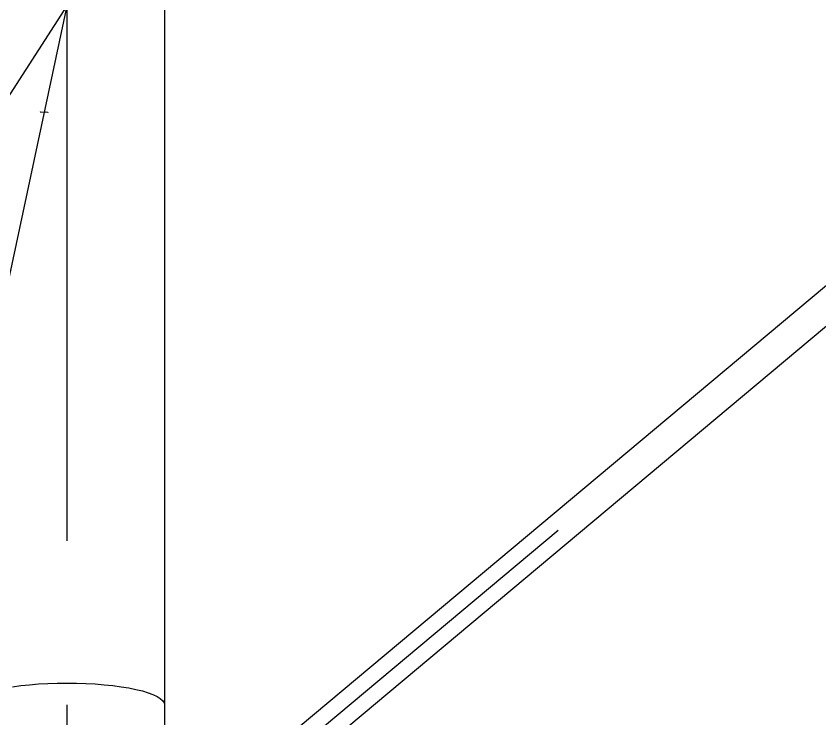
# Model space of a CAD drawing. Header units: millimetres. Extents: x 150209.93 to 150215.05, y 136675.65 to 136679.93.
# Drawn here: x 150213.6065 to 150213.732, y 136679.1597 to 136679.2694 of the extents above; entities that cross this region are included whole.
import ezdxf

# ---------------------------------------------------------------- set-up
doc = ezdxf.new("R2010")
doc.units = ezdxf.units.MM
doc.header["$LTSCALE"] = 0.25
doc.linetypes.add('CENTER', pattern=[50.8, 31.75, -6.35, 6.35, -6.35])
doc.linetypes.add('XKITLINE00', pattern=[0])

# ---------------------------------------------------------------- blocks, each defined once
blk = doc.blocks.new('çatıı')
at = {"color": 8, "linetype": 'CENTER'}
for p, q in [((23430, 19282.77), (23430, 17654.86)), ((23430, 17470.27), (25173.61, 18930.27)), ((23430, 18200.27), (22900, 17380.27)), ((23430, 18200.27), (23342.5, 17790.27)), ((23415.23, 18117.18), (23409.34, 18117.42)), ((23430, 17654.86), (23430, 16010.75))]:
    blk.add_line(p, q, dxfattribs=at)
at = {"color": 8, "linetype": 'XKITLINE00'}
for p, q in [((23506.2, 17549.97), (25130.68, 18910.22)), ((23506.2, 17518.19), (25161.51, 18904.26)), ((23506.2, 18857.43), (23506.2, 17654.86)), ((23387.66, 17669.02), (23394.07, 17669.87)), ((23394.07, 17669.87), (23400.83, 17670.59)), ((23400.83, 17670.59), (23407.88, 17671.15)), ((23407.88, 17671.15), (23415.13, 17671.56)), ((23415.13, 17671.56), (23422.53, 17671.8)), ((23422.53, 17671.8), (23430, 17671.88)), ((23430, 17671.88), (23437.46, 17671.8)), ((23437.46, 17671.8), (23444.86, 17671.56)), ((23444.86, 17671.56), (23452.12, 17671.15)), ((23452.12, 17671.15), (23459.16, 17670.59)), ((23459.16, 17670.59), (23465.92, 17669.87)), ((23465.92, 17669.87), (23472.33, 17669.02)), ((23472.33, 17669.02), (23478.34, 17668.02)), ((23478.34, 17668.02), (23483.88, 17666.9)), ((23483.88, 17666.9), (23488.9, 17665.66)), ((23488.9, 17665.66), (23493.35, 17664.32)), ((23493.35, 17664.32), (23497.2, 17662.89)), ((23497.2, 17662.89), (23500.39, 17661.38)), ((23500.39, 17661.38), (23502.91, 17659.8)), ((23502.91, 17659.8), (23504.73, 17658.18)), ((23504.73, 17658.18), (23505.83, 17656.53)), ((23504.73, 17658.18), (23505.83, 17656.53)), ((23505.83, 17656.53), (23506.2, 17654.86)), ((23505.83, 17656.53), (23506.2, 17654.86)), ((23506.2, 17654.86), (23506.2, 17544.98))]:
    blk.add_line(p, q, dxfattribs=at)
for centre in [(23409.34, 18117.42), (23415.23, 18117.18), (23430, 17654.86), (23430, 17654.86)]:
    blk.add_circle(centre, 0.05, dxfattribs=at)

msp = doc.modelspace()

# ---------------------------------------------------------------- block references
at = {"xscale": 0.0002000170049888334, "yscale": 0.0002000170049888334, "zscale": 0.0002000170049888334}
msp.add_blockref('çatıı', (150208.92807, 136675.63059), dxfattribs=at)

doc.saveas('drawing.dxf')
